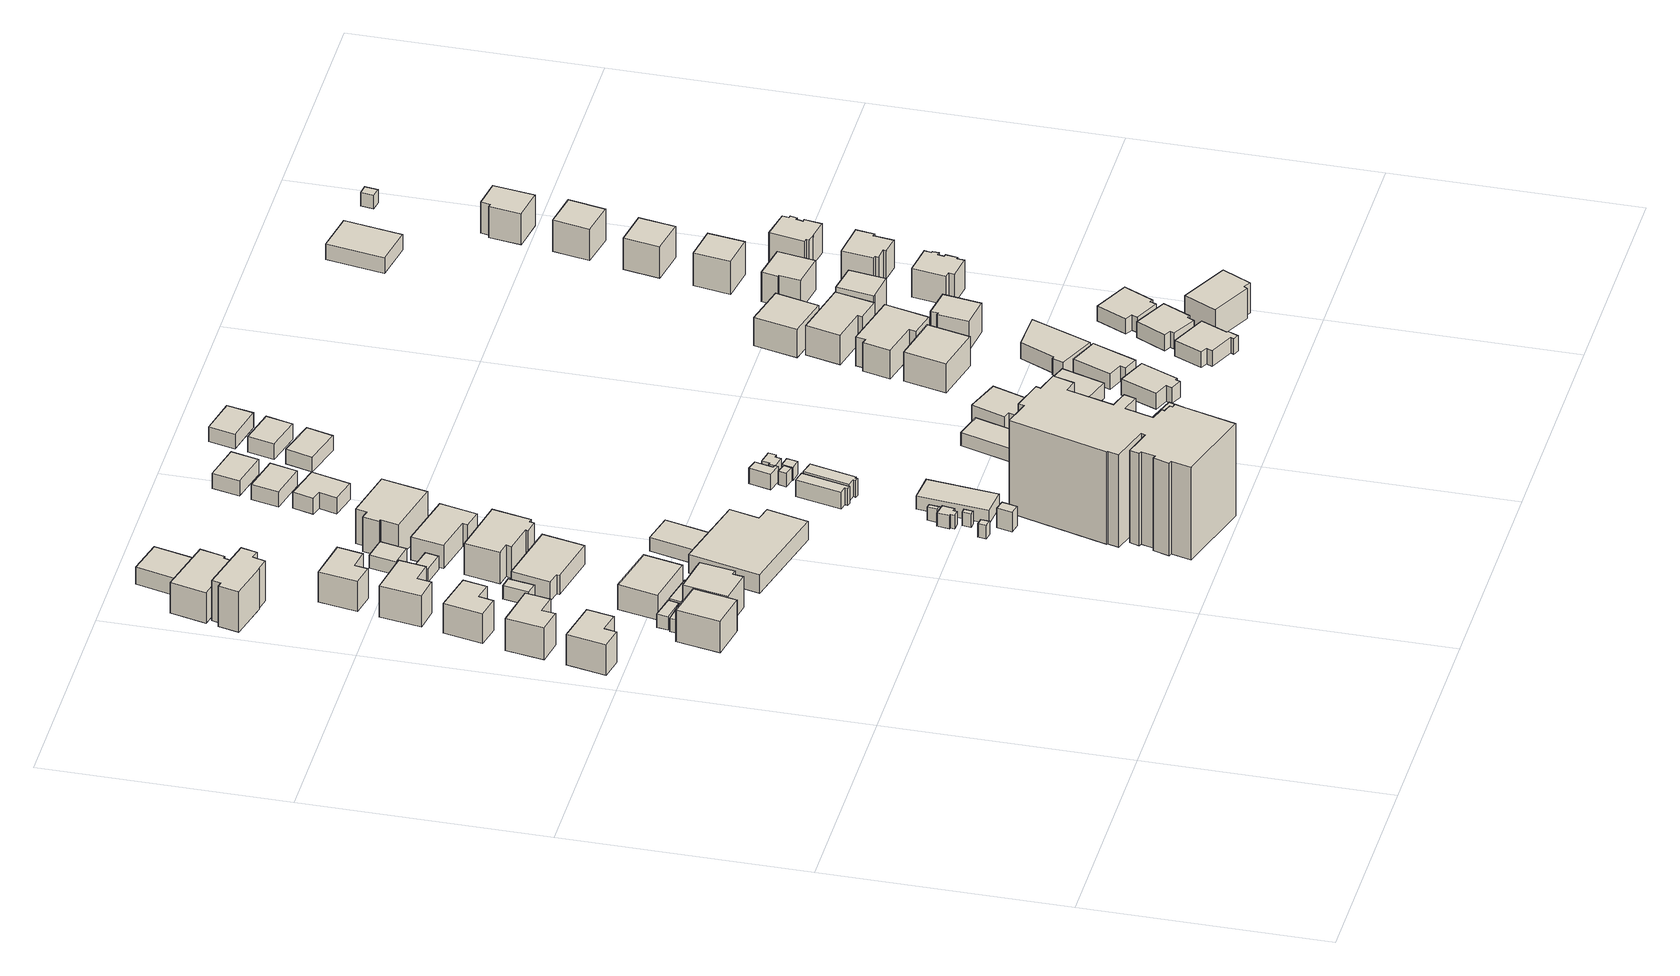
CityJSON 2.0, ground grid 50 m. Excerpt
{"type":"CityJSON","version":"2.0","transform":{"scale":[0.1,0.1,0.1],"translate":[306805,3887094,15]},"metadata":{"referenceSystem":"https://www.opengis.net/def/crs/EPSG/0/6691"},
"CityObjects":{
"building1":{"type":"Building","attributes":{"class":"3001","measuredHeight":2,"BuildingIDAttribute.prefecture":"22","BuildingIDAttribute.city":"22203","BuildingDetailAttribute.surveyYear":2015},"geometry":[{"type":"Solid","lod":"1","boundaries":[[[[0,1,2,3,4,5]],[[4,6,7,5]],[[3,8,6,4]],[[2,9,8,3]],[[1,10,9,2]],[[0,11,10,1]],[[5,7,11,0]],[[6,8,9,10,11,7]]]]}]},
"building2":{"type":"Building","attributes":{"class":"3001","measuredHeight":2,"BuildingIDAttribute.prefecture":"22","BuildingIDAttribute.city":"22203","BuildingDetailAttribute.surveyYear":2015},"geometry":[{"type":"Solid","lod":"1","boundaries":[[[[12,13,14,15,16,17]],[[16,18,19,17]],[[15,20,18,16]],[[14,21,20,15]],[[13,22,21,14]],[[12,23,22,13]],[[17,19,23,12]],[[18,20,21,22,23,19]]]]}]},
"building3":{"type":"Building","attributes":{"class":"3001","measuredHeight":2,"BuildingIDAttribute.prefecture":"22","BuildingIDAttribute.city":"22203","BuildingDetailAttribute.surveyYear":2015},"geometry":[{"type":"Solid","lod":"1","boundaries":[[[[24,25,26,27]],[[26,28,29,27]],[[25,30,28,26]],[[24,31,30,25]],[[27,29,31,24]],[[28,30,31,29]]]]}]},
"building4":{"type":"Building","attributes":{"class":"3003","measuredHeight":2,"BuildingIDAttribute.prefecture":"22","BuildingIDAttribute.city":"22203","BuildingDetailAttribute.surveyYear":2015},"geometry":[{"type":"Solid","lod":"1","boundaries":[[[[32,33,34,35]],[[34,36,37,35]],[[33,38,36,34]],[[32,39,38,33]],[[35,37,39,32]],[[36,38,39,37]]]]}]},
"building5":{"type":"Building","attributes":{"class":"3003","measuredHeight":2,"BuildingIDAttribute.prefecture":"22","BuildingIDAttribute.city":"22203","BuildingDetailAttribute.surveyYear":2015},"geometry":[{"type":"Solid","lod":"1","boundaries":[[[[40,41,42,43]],[[42,44,45,43]],[[41,46,44,42]],[[40,47,46,41]],[[43,45,47,40]],[[44,46,47,45]]]]}]},
"building6":{"type":"Building","attributes":{"class":"3001","measuredHeight":2,"BuildingIDAttribute.prefecture":"22","BuildingIDAttribute.city":"22203","BuildingDetailAttribute.surveyYear":2015},"geometry":[{"type":"Solid","lod":"1","boundaries":[[[[48,49,50,51,52,53]],[[52,54,55,53]],[[51,56,54,52]],[[50,57,56,51]],[[49,58,57,50]],[[48,59,58,49]],[[53,55,59,48]],[[54,56,57,58,59,55]]]]}]},
"building7":{"type":"Building","attributes":{"class":"3001","measuredHeight":2,"BuildingIDAttribute.prefecture":"22","BuildingIDAttribute.city":"22203","BuildingDetailAttribute.surveyYear":2015},"geometry":[{"type":"Solid","lod":"1","boundaries":[[[[60,61,62,63,64,65,66]],[[65,67,68,66]],[[64,69,67,65]],[[63,70,69,64]],[[62,71,70,63]],[[61,72,71,62]],[[60,73,72,61]],[[66,68,73,60]],[[67,69,70,71,72,73,68]]]]}]},
"building8":{"type":"Building","attributes":{"class":"3003","measuredHeight":2,"BuildingIDAttribute.prefecture":"22","BuildingIDAttribute.city":"22203","BuildingDetailAttribute.surveyYear":2015},"geometry":[{"type":"Solid","lod":"1","boundaries":[[[[74,75,76,77]],[[76,78,79,77]],[[75,80,78,76]],[[74,81,80,75]],[[77,79,81,74]],[[78,80,81,79]]]]}]},
"building9":{"type":"Building","attributes":{"class":"3001","measuredHeight":2,"BuildingIDAttribute.prefecture":"22","BuildingIDAttribute.city":"22203","BuildingDetailAttribute.surveyYear":2015},"geometry":[{"type":"Solid","lod":"1","boundaries":[[[[82,83,84,85,86,87]],[[86,88,89,87]],[[85,90,88,86]],[[84,91,90,85]],[[83,92,91,84]],[[82,93,92,83]],[[87,89,93,82]],[[88,90,91,92,93,89]]]]}]},
"building10":{"type":"Building","attributes":{"class":"3001","measuredHeight":2,"BuildingIDAttribute.prefecture":"22","BuildingIDAttribute.city":"22203","BuildingDetailAttribute.surveyYear":2015},"geometry":[{"type":"Solid","lod":"1","boundaries":[[[[94,95,96,97]],[[96,98,99,97]],[[95,100,98,96]],[[94,101,100,95]],[[97,99,101,94]],[[98,100,101,99]]]]}]},
"building11":{"type":"Building","attributes":{"class":"3001","measuredHeight":2,"BuildingIDAttribute.prefecture":"22","BuildingIDAttribute.city":"22203","BuildingDetailAttribute.surveyYear":2015},"geometry":[{"type":"Solid","lod":"1","boundaries":[[[[102,103,104,105,106,107,108,109,110,111]],[[110,112,113,111]],[[109,114,112,110]],[[108,115,114,109]],[[107,116,115,108]],[[106,117,116,107]],[[105,118,117,106]],[[104,119,118,105]],[[103,120,119,104]],[[102,121,120,103]],[[111,113,121,102]],[[112,114,115,116,117,118,119,120,121,113]]]]}]},
"building12":{"type":"Building","attributes":{"class":"3003","measuredHeight":2,"BuildingIDAttribute.prefecture":"22","BuildingIDAttribute.city":"22203","BuildingDetailAttribute.surveyYear":2015},"geometry":[{"type":"Solid","lod":"1","boundaries":[[[[122,123,124,125]],[[124,126,127,125]],[[123,128,126,124]],[[122,129,128,123]],[[125,127,129,122]],[[126,128,129,127]]]]}]},
"building13":{"type":"Building","attributes":{"class":"3001","measuredHeight":2,"BuildingIDAttribute.prefecture":"22","BuildingIDAttribute.city":"22203","BuildingDetailAttribute.surveyYear":2015},"geometry":[{"type":"Solid","lod":"1","boundaries":[[[[130,131,132,133,134,135,136,137]],[[136,138,139,137]],[[135,140,138,136]],[[134,141,140,135]],[[133,142,141,134]],[[132,143,142,133]],[[131,144,143,132]],[[130,145,144,131]],[[137,139,145,130]],[[138,140,141,142,143,144,145,139]]]]}]},
"building14":{"type":"Building","attributes":{"class":"3001","measuredHeight":2,"BuildingIDAttribute.prefecture":"22","BuildingIDAttribute.city":"22203","BuildingDetailAttribute.surveyYear":2015},"geometry":[{"type":"Solid","lod":"1","boundaries":[[[[146,147,148,149,150,151]],[[150,152,153,151]],[[149,154,152,150]],[[148,155,154,149]],[[147,156,155,148]],[[146,157,156,147]],[[151,153,157,146]],[[152,154,155,156,157,153]]]]}]},
"building15":{"type":"Building","attributes":{"class":"3001","measuredHeight":2,"BuildingIDAttribute.prefecture":"22","BuildingIDAttribute.city":"22203","BuildingDetailAttribute.surveyYear":2015},"geometry":[{"type":"Solid","lod":"1","boundaries":[[[[158,159,160,161,162,163]],[[162,164,165,163]],[[161,166,164,162]],[[160,167,166,161]],[[159,168,167,160]],[[158,169,168,159]],[[163,165,169,158]],[[164,166,167,168,169,165]]]]}]},
"building16":{"type":"Building","attributes":{"class":"3003","measuredHeight":2,"BuildingIDAttribute.prefecture":"22","BuildingIDAttribute.city":"22203","BuildingDetailAttribute.surveyYear":2015},"geometry":[{"type":"Solid","lod":"1","boundaries":[[[[170,171,172,173]],[[172,174,175,173]],[[171,176,174,172]],[[170,177,176,171]],[[173,175,177,170]],[[174,176,177,175]]]]}]},
"building17":{"type":"Building","attributes":{"class":"3001","measuredHeight":2,"BuildingIDAttribute.prefecture":"22","BuildingIDAttribute.city":"22203","BuildingDetailAttribute.surveyYear":2015},"geometry":[{"type":"Solid","lod":"1","boundaries":[[[[178,179,180,181]],[[180,182,183,181]],[[179,184,182,180]],[[178,185,184,179]],[[181,183,185,178]],[[182,184,185,183]]]]}]},
"building18":{"type":"Building","attributes":{"class":"3001","measuredHeight":2,"BuildingIDAttribute.prefecture":"22","BuildingIDAttribute.city":"22203","BuildingDetailAttribute.surveyYear":2015},"geometry":[{"type":"Solid","lod":"1","boundaries":[[[[186,187,188,189,190,191,192]],[[191,193,194,192]],[[190,195,193,191]],[[189,196,195,190]],[[188,197,196,189]],[[187,198,197,188]],[[186,199,198,187]],[[192,194,199,186]],[[193,195,196,197,198,199,194]]]]}]},
"building19":{"type":"Building","attributes":{"class":"3001","measuredHeight":2,"BuildingIDAttribute.prefecture":"22","BuildingIDAttribute.city":"22203","BuildingDetailAttribute.surveyYear":2015},"geometry":[{"type":"Solid","lod":"1","boundaries":[[[[200,201,202,203,204,205,206,207,208,209]],[[208,210,211,209]],[[207,212,210,208]],[[206,213,212,207]],[[205,214,213,206]],[[204,215,214,205]],[[203,216,215,204]],[[202,217,216,203]],[[201,218,217,202]],[[200,219,218,201]],[[209,211,219,200]],[[210,212,213,214,215,216,217,218,219,211]]]]}]},
"building20":{"type":"Building","attributes":{"class":"3003","measuredHeight":2,"BuildingIDAttribute.prefecture":"22","BuildingIDAttribute.city":"22203","BuildingDetailAttribute.surveyYear":2015},"geometry":[{"type":"Solid","lod":"1","boundaries":[[[[220,221,222,223,224]],[[223,225,226,224]],[[222,227,225,223]],[[221,228,227,222]],[[220,229,228,221]],[[224,226,229,220]],[[225,227,228,229,226]]]]}]},
"building21":{"type":"Building","attributes":{"class":"3003","measuredHeight":2,"BuildingIDAttribute.prefecture":"22","BuildingIDAttribute.city":"22203","BuildingDetailAttribute.surveyYear":2015},"geometry":[{"type":"Solid","lod":"1","boundaries":[[[[230,231,232,233]],[[232,234,235,233]],[[231,236,234,232]],[[230,237,236,231]],[[233,235,237,230]],[[234,236,237,235]]]]}]},
"building22":{"type":"Building","attributes":{"class":"3001","measuredHeight":2,"BuildingIDAttribute.prefecture":"22","BuildingIDAttribute.city":"22203","BuildingDetailAttribute.surveyYear":2015},"geometry":[{"type":"Solid","lod":"1","boundaries":[[[[238,239,240,241,242,243]],[[242,244,245,243]],[[241,246,244,242]],[[240,247,246,241]],[[239,248,247,240]],[[238,249,248,239]],[[243,245,249,238]],[[244,246,247,248,249,245]]]]}]},
"building23":{"type":"Building","attributes":{"class":"3001","measuredHeight":2,"BuildingIDAttribute.prefecture":"22","BuildingIDAttribute.city":"22203","BuildingDetailAttribute.surveyYear":2015},"geometry":[{"type":"Solid","lod":"1","boundaries":[[[[250,251,252,253]],[[252,254,255,253]],[[251,256,254,252]],[[250,257,256,251]],[[253,255,257,250]],[[254,256,257,255]]]]}]},
"building24":{"type":"Building","attributes":{"class":"3001","measuredHeight":2,"BuildingIDAttribute.prefecture":"22","BuildingIDAttribute.city":"22203","BuildingDetailAttribute.surveyYear":2015},"geometry":[{"type":"Solid","lod":"1","boundaries":[[[[258,259,260,261]],[[260,262,263,261]],[[259,264,262,260]],[[258,265,264,259]],[[261,263,265,258]],[[262,264,265,263]]]]}]},
"building25":{"type":"Building","attributes":{"class":"3001","measuredHeight":2,"BuildingIDAttribute.prefecture":"22","BuildingIDAttribute.city":"22203","BuildingDetailAttribute.surveyYear":2015},"geometry":[{"type":"Solid","lod":"1","boundaries":[[[[266,267,268,269]],[[268,270,271,269]],[[267,272,270,268]],[[266,273,272,267]],[[269,271,273,266]],[[270,272,273,271]]]]}]},
"building26":{"type":"Building","attributes":{"class":"3001","measuredHeight":2,"BuildingIDAttribute.prefecture":"22","BuildingIDAttribute.city":"22203","BuildingDetailAttribute.surveyYear":2015},"geometry":[{"type":"Solid","lod":"1","boundaries":[[[[274,275,276,277,278,279,280,281]],[[280,282,283,281]],[[279,284,282,280]],[[278,285,284,279]],[[277,286,285,278]],[[276,287,286,277]],[[275,288,287,276]],[[274,289,288,275]],[[281,283,289,274]],[[282,284,285,286,287,288,289,283]]]]}]},
"building27":{"type":"Building","attributes":{"class":"3001","measuredHeight":2,"BuildingIDAttribute.prefecture":"22","BuildingIDAttribute.city":"22203","BuildingDetailAttribute.surveyYear":2015},"geometry":[{"type":"Solid","lod":"1","boundaries":[[[[290,224,291,292,293,294,295,296,220]],[[296,297,298,220]],[[295,299,297,296]],[[294,300,299,295]],[[293,301,300,294]],[[292,302,301,293]],[[291,303,302,292]],[[224,304,303,291]],[[290,305,304,224]],[[220,298,305,290]],[[297,299,300,301,302,303,304,305,298]]]]}]},
"building28":{"type":"Building","attributes":{"class":"3001","measuredHeight":2,"BuildingIDAttribute.prefecture":"22","BuildingIDAttribute.city":"22203","BuildingDetailAttribute.surveyYear":2015},"geometry":[{"type":"Solid","lod":"1","boundaries":[[[[306,307,308,309]],[[308,310,311,309]],[[307,312,310,308]],[[306,313,312,307]],[[309,311,313,306]],[[310,312,313,311]]]]}]},
"building29":{"type":"Building","attributes":{"class":"3002","measuredHeight":2,"BuildingIDAttribute.prefecture":"22","BuildingIDAttribute.city":"22203","BuildingDetailAttribute.surveyYear":2015},"geometry":[{"type":"Solid","lod":"1","boundaries":[[[[314,315,316,317,318,319,320,321,322,323,324,325,326,327,328,329,330,331,332,333,334,335,336,337,338,339,340,341,342,343,344,345]],[[344,346,347,345]],[[343,348,346,344]],[[342,349,348,343]],[[341,350,349,342]],[[340,351,350,341]],[[339,352,351,340]],[[338,353,352,339]],[[337,354,353,338]],[[336,355,354,337]],[[335,356,355,336]],[[334,357,356,335]],[[333,358,357,334]],[[332,359,358,333]],[[331,360,359,332]],[[330,361,360,331]],[[329,362,361,330]],[[328,363,362,329]],[[327,364,363,328]],[[326,365,364,327]],[[325,366,365,326]],[[324,367,366,325]],[[323,368,367,324]],[[322,369,368,323]],[[321,370,369,322]],[[320,371,370,321]],[[319,372,371,320]],[[318,373,372,319]],[[317,374,373,318]],[[316,375,374,317]],[[315,376,375,316]],[[314,377,376,315]],[[345,347,377,314]],[[346,348,349,350,351,352,353,354,355,356,357,358,359,360,361,362,363,364,365,366,367,368,369,370,371,372,373,374,375,376,377,347]]]]}]},
"building30":{"type":"Building","attributes":{"class":"3003","measuredHeight":2,"BuildingIDAttribute.prefecture":"22","BuildingIDAttribute.city":"22203","BuildingDetailAttribute.surveyYear":2015},"geometry":[{"type":"Solid","lod":"1","boundaries":[[[[378,379,380,381]],[[380,382,383,381]],[[379,384,382,380]],[[378,385,384,379]],[[381,383,385,378]],[[382,384,385,383]]]]}]},
"building31":{"type":"Building","attributes":{"class":"3001","measuredHeight":2,"BuildingIDAttribute.prefecture":"22","BuildingIDAttribute.city":"22203","BuildingDetailAttribute.surveyYear":2015},"geometry":[{"type":"Solid","lod":"1","boundaries":[[[[386,387,388,389,390,391]],[[390,392,393,391]],[[389,394,392,390]],[[388,395,394,389]],[[387,396,395,388]],[[386,397,396,387]],[[391,393,397,386]],[[392,394,395,396,397,393]]]]}]},
"building32":{"type":"Building","attributes":{"class":"3001","measuredHeight":2,"BuildingIDAttribute.prefecture":"22","BuildingIDAttribute.city":"22203","BuildingDetailAttribute.surveyYear":2015},"geometry":[{"type":"Solid","lod":"1","boundaries":[[[[398,399,400,401]],[[400,402,403,401]],[[399,404,402,400]],[[398,405,404,399]],[[401,403,405,398]],[[402,404,405,403]]]]}]},
"building33":{"type":"Building","attributes":{"class":"3001","measuredHeight":2,"BuildingIDAttribute.prefecture":"22","BuildingIDAttribute.city":"22203","BuildingDetailAttribute.surveyYear":2015},"geometry":[{"type":"Solid","lod":"1","boundaries":[[[[406,407,408,409]],[[408,410,411,409]],[[407,412,410,408]],[[406,413,412,407]],[[409,411,413,406]],[[410,412,413,411]]]]}]},
"building34":{"type":"Building","attributes":{"class":"3001","measuredHeight":2,"BuildingIDAttribute.prefecture":"22","BuildingIDAttribute.city":"22203","BuildingDetailAttribute.surveyYear":2015},"geometry":[{"type":"Solid","lod":"1","boundaries":[[[[414,415,416,417,418,419,420,421]],[[420,422,423,421]],[[419,424,422,420]],[[418,425,424,419]],[[417,426,425,418]],[[416,427,426,417]],[[415,428,427,416]],[[414,429,428,415]],[[421,423,429,414]],[[422,424,425,426,427,428,429,423]]]]}]},
"building35":{"type":"Building","attributes":{"class":"3001","measuredHeight":2,"BuildingIDAttribute.prefecture":"22","BuildingIDAttribute.city":"22203","BuildingDetailAttribute.surveyYear":2015},"geometry":[{"type":"Solid","lod":"1","boundaries":[[[[430,431,432,433,434,435]],[[434,436,437,435]],[[433,438,436,434]],[[432,439,438,433]],[[431,440,439,432]],[[430,441,440,431]],[[435,437,441,430]],[[436,438,439,440,441,437]]]]}]},
"building36":{"type":"Building","attributes":{"class":"3001","measuredHeight":2,"BuildingIDAttribute.prefecture":"22","BuildingIDAttribute.city":"22203","BuildingDetailAttribute.surveyYear":2015},"geometry":[{"type":"Solid","lod":"1","boundaries":[[[[442,443,444,445]],[[444,446,447,445]],[[443,448,446,444]],[[442,449,448,443]],[[445,447,449,442]],[[446,448,449,447]]]]}]},
"building37":{"type":"Building","attributes":{"class":"3001","measuredHeight":2,"BuildingIDAttribute.prefecture":"22","BuildingIDAttribute.city":"22203","BuildingDetailAttribute.surveyYear":2015},"geometry":[{"type":"Solid","lod":"1","boundaries":[[[[450,451,452,453,454,455]],[[454,456,457,455]],[[453,458,456,454]],[[452,459,458,453]],[[451,460,459,452]],[[450,461,460,451]],[[455,457,461,450]],[[456,458,459,460,461,457]]]]}]},
"building38":{"type":"Building","attributes":{"class":"3001","measuredHeight":2,"BuildingIDAttribute.prefecture":"22","BuildingIDAttribute.city":"22203","BuildingDetailAttribute.surveyYear":2015},"geometry":[{"type":"Solid","lod":"1","boundaries":[[[[462,463,464,465,466,467,468,469,470]],[[469,471,472,470]],[[468,473,471,469]],[[467,474,473,468]],[[466,475,474,467]],[[465,476,475,466]],[[464,477,476,465]],[[463,478,477,464]],[[462,479,478,463]],[[470,472,479,462]],[[471,473,474,475,476,477,478,479,472]]]]}]},
"building39":{"type":"Building","attributes":{"class":"3001","measuredHeight":2,"BuildingIDAttribute.prefecture":"22","BuildingIDAttribute.city":"22203","BuildingDetailAttribute.surveyYear":2015},"geometry":[{"type":"Solid","lod":"1","boundaries":[[[[480,481,482,483]],[[482,484,485,483]],[[481,486,484,482]],[[480,487,486,481]],[[483,485,487,480]],[[484,486,487,485]]]]}]},
"building40":{"type":"Building","attributes":{"class":"3001","measuredHeight":2,"BuildingIDAttribute.prefecture":"22","BuildingIDAttribute.city":"22203","BuildingDetailAttribute.surveyYear":2015},"geometry":[{"type":"Solid","lod":"1","boundaries":[[[[488,489,490,491]],[[490,492,493,491]],[[489,494,492,490]],[[488,495,494,489]],[[491,493,495,488]],[[492,494,495,493]]]]}]},
"building41":{"type":"Building","attributes":{"class":"3001","measuredHeight":2,"BuildingIDAttribute.prefecture":"22","BuildingIDAttribute.city":"22203","BuildingDetailAttribute.surveyYear":2015},"geometry":[{"type":"Solid","lod":"1","boundaries":[[[[496,497,498,499,500,501,502,503]],[[502,504,505,503]],[[501,506,504,502]],[[500,507,506,501]],[[499,508,507,500]],[[498,509,508,499]],[[497,510,509,498]],[[496,511,510,497]],[[503,505,511,496]],[[504,506,507,508,509,510,511,505]]]]}]},
"building42":{"type":"Building","attributes":{"class":"3001","measuredHeight":2,"BuildingIDAttribute.prefecture":"22","BuildingIDAttribute.city":"22203","BuildingDetailAttribute.surveyYear":2015},"geometry":[{"type":"Solid","lod":"1","boundaries":[[[[512,513,514,515]],[[514,516,517,515]],[[513,518,516,514]],[[512,519,518,513]],[[515,517,519,512]],[[516,518,519,517]]]]}]},
"building43":{"type":"Building","attributes":{"class":"3001","measuredHeight":2,"BuildingIDAttribute.prefecture":"22","BuildingIDAttribute.city":"22203","BuildingDetailAttribute.surveyYear":2015},"geometry":[{"type":"Solid","lod":"1","boundaries":[[[[520,521,522,523,524,525,526,527]],[[526,528,529,527]],[[525,530,528,526]],[[524,531,530,525]],[[523,532,531,524]],[[522,533,532,523]],[[521,534,533,522]],[[520,535,534,521]],[[527,529,535,520]],[[528,530,531,532,533,534,535,529]]]]}]},
"building44":{"type":"Building","attributes":{"class":"3003","measuredHeight":2,"BuildingIDAttribute.prefecture":"22","BuildingIDAttribute.city":"22203","BuildingDetailAttribute.surveyYear":2015},"geometry":[{"type":"Solid","lod":"1","boundaries":[[[[536,537,538,539]],[[538,540,541,539]],[[537,542,540,538]],[[536,543,542,537]],[[539,541,543,536]],[[540,542,543,541]]]]}]},
"building45":{"type":"Building","attributes":{"class":"3001","measuredHeight":2,"BuildingIDAttribute.prefecture":"22","BuildingIDAttribute.city":"22203","BuildingDetailAttribute.surveyYear":2015},"geometry":[{"type":"Solid","lod":"1","boundaries":[[[[544,545,546,547]],[[546,548,549,547]],[[545,550,548,546]],[[544,551,550,545]],[[547,549,551,544]],[[548,550,551,549]]]]}]},
"building46":{"type":"Building","attributes":{"class":"3001","measuredHeight":2,"BuildingIDAttribute.prefecture":"22","BuildingIDAttribute.city":"22203","BuildingDetailAttribute.surveyYear":2015},"geometry":[{"type":"Solid","lod":"1","boundaries":[[[[552,553,554,555]],[[554,556,557,555]],[[553,558,556,554]],[[552,559,558,553]],[[555,557,559,552]],[[556,558,559,557]]]]}]},
"building47":{"type":"Building","attributes":{"class":"3001","measuredHeight":2,"BuildingIDAttribute.prefecture":"22","BuildingIDAttribute.city":"22203","BuildingDetailAttribute.surveyYear":2015},"geometry":[{"type":"Solid","lod":"1","boundaries":[[[[560,561,562,563,564,565,566,567]],[[566,568,569,567]],[[565,570,568,566]],[[564,571,570,565]],[[563,572,571,564]],[[562,573,572,563]],[[561,574,573,562]],[[560,575,574,561]],[[567,569,575,560]],[[568,570,571,572,573,574,575,569]]]]}]},
"building48":{"type":"Building","attributes":{"class":"3001","measuredHeight":2,"BuildingIDAttribute.prefecture":"22","BuildingIDAttribute.city":"22203","BuildingDetailAttribute.surveyYear":2015},"geometry":[{"type":"Solid","lod":"1","boundaries":[[[[576,577,578,579]],[[578,580,581,579]],[[577,582,580,578]],[[576,583,582,577]],[[579,581,583,576]],[[580,582,583,581]]]]}]},
"building49":{"type":"Building","attributes":{"class":"3001","measuredHeight":2,"BuildingIDAttribute.prefecture":"22","BuildingIDAttribute.city":"22203","BuildingDetailAttribute.surveyYear":2015},"geometry":[{"type":"Solid","lod":"1","boundaries":[[[[584,585,586,587,588,589,590,591]],[[590,592,593,591]],[[589,594,592,590]],[[588,595,594,589]],[[587,596,595,588]],[[586,597,596,587]],[[585,598,597,586]],[[584,599,598,585]],[[591,593,599,584]],[[592,594,595,596,597,598,599,593]]]]}]},
"building50":{"type":"Building","attributes":{"class":"3001","measuredHeight":2,"BuildingIDAttribute.prefecture":"22","BuildingIDAttribute.city":"22203","BuildingDetailAttribute.surveyYear":2015},"geometry":[{"type":"Solid","lod":"1","boundaries":[[[[600,601,602,603]],[[602,604,605,603]],[[601,606,604,602]],[[600,607,606,601]],[[603,605,607,600]],[[604,606,607,605]]]]}]},
"building51":{"type":"Building","attributes":{"class":"3001","measuredHeight":2,"BuildingIDAttribute.prefecture":"22","BuildingIDAttribute.city":"22203","BuildingDetailAttribute.surveyYear":2015},"geometry":[{"type":"Solid","lod":"1","boundaries":[[[[608,609,610,611,612,613]],[[612,614,615,613]],[[611,616,614,612]],[[610,617,616,611]],[[609,618,617,610]],[[608,619,618,609]],[[613,615,619,608]],[[614,616,617,618,619,615]]]]}]},
"building52":{"type":"Building","attributes":{"class":"3001","measuredHeight":2,"BuildingIDAttribute.prefecture":"22","BuildingIDAttribute.city":"22203","BuildingDetailAttribute.surveyYear":2015},"geometry":[{"type":"Solid","lod":"1","boundaries":[[[[620,621,622,623,624,625,626,627]],[[626,628,629,627]],[[625,630,628,626]],[[624,631,630,625]],[[623,632,631,624]],[[622,633,632,623]],[[621,634,633,622]],[[620,635,634,621]],[[627,629,635,620]],[[628,630,631,632,633,634,635,629]]]]}]},
"building53":{"type":"Building","attributes":{"class":"3001","measuredHeight":2,"BuildingIDAttribute.prefecture":"22","BuildingIDAttribute.city":"22203","BuildingDetailAttribute.surveyYear":2015},"geometry":[{"type":"Solid","lod":"1","boundaries":[[[[636,637,638,639,640,641]],[[640,642,643,641]],[[639,644,642,640]],[[638,645,644,639]],[[637,646,645,638]],[[636,647,646,637]],[[641,643,647,636]],[[642,644,645,646,647,643]]]]}]},
"building54":{"type":"Building","attributes":{"class":"3001","measuredHeight":2,"BuildingIDAttribute.prefecture":"22","BuildingIDAttribute.city":"22203","BuildingDetailAttribute.surveyYear":2015},"geometry":[{"type":"Solid","lod":"1","boundaries":[[[[648,649,650,651]],[[650,652,653,651]],[[649,654,652,650]],[[648,655,654,649]],[[651,653,655,648]],[[652,654,655,653]]]]}]},
"building55":{"type":"Building","attributes":{"class":"3001","measuredHeight":2,"BuildingIDAttribute.prefecture":"22","BuildingIDAttribute.city":"22203","BuildingDetailAttribute.surveyYear":2015},"geometry":[{"type":"Solid","lod":"1","boundaries":[[[[656,657,658,659,660,661]],[[660,662,663,661]],[[659,664,662,660]],[[658,665,664,659]],[[657,666,665,658]],[[656,667,666,657]],[[661,663,667,656]],[[662,664,665,666,667,663]]]]}]},
"building56":{"type":"Building","attributes":{"class":"3001","measuredHeight":2,"BuildingIDAttribute.prefecture":"22","BuildingIDAttribute.city":"22203","BuildingDetailAttribute.surveyYear":2015},"geometry":[{"type":"Solid","lod":"1","boundaries":[[[[668,669,670,671,672,673,674,675,676,677]],[[676,678,679,677]],[[675,680,678,676]],[[674,681,680,675]],[[673,682,681,674]],[[672,683,682,673]],[[671,684,683,672]],[[670,685,684,671]],[[669,686,685,670]],[[668,687,686,669]],[[677,679,687,668]],[[678,680,681,682,683,684,685,686,687,679]]]]}]},
"building57":{"type":"Building","attributes":{"class":"3001","measuredHeight":2,"BuildingIDAttribute.prefecture":"22","BuildingIDAttribute.city":"22203","BuildingDetailAttribute.surveyYear":2015},"geometry":[{"type":"Solid","lod":"1","boundaries":[[[[688,689,690,691,692,693,694,695]],[[694,696,697,695]],[[693,698,696,694]],[[692,699,698,693]],[[691,700,699,692]],[[690,701,700,691]],[[689,702,701,690]],[[688,703,702,689]],[[695,697,703,688]],[[696,698,699,700,701,702,703,697]]]]}]},
"building58":{"type":"Building","attributes":{"class":"3001","measuredHeight":2,"BuildingIDAttribute.prefecture":"22","BuildingIDAttribute.city":"22203","BuildingDetailAttribute.surveyYear":2015},"geometry":[{"type":"Solid","lod":"1","boundaries":[[[[704,705,706,707,708,709,710,711]],[[710,712,713,711]],[[709,714,712,710]],[[708,715,714,709]],[[707,716,715,708]],[[706,717,716,707]],[[705,718,717,706]],[[704,719,718,705]],[[711,713,719,704]],[[712,714,715,716,717,718,719,713]]]]}]},
"building59":{"type":"Building","attributes":{"class":"3001","measuredHeight":2,"BuildingIDAttribute.prefecture":"22","BuildingIDAttribute.city":"22203","BuildingDetailAttribute.surveyYear":2015},"geometry":[{"type":"Solid","lod":"1","boundaries":[[[[720,721,722,723,724,725]],[[724,726,727,725]],[[723,728,726,724]],[[722,729,728,723]],[[721,730,729,722]],[[720,731,730,721]],[[725,727,731,720]],[[726,728,729,730,731,727]]]]}]},
"building60":{"type":"Building","attributes":{"class":"3001","measuredHeight":2,"BuildingIDAttribute.prefecture":"22","BuildingIDAttribute.city":"22203","BuildingDetailAttribute.surveyYear":2015},"geometry":[{"type":"Solid","lod":"1","boundaries":[[[[732,733,734,735,736,737]],[[736,738,739,737]],[[735,740,738,736]],[[734,741,740,735]],[[733,742,741,734]],[[732,743,742,733]],[[737,739,743,732]],[[738,740,741,742,743,739]]]]}]},
"building61":{"type":"Building","attributes":{"class":"3001","measuredHeight":2,"BuildingIDAttribute.prefecture":"22","BuildingIDAttribute.city":"22203","BuildingDetailAttribute.surveyYear":2015},"geometry":[{"type":"Solid","lod":"1","boundaries":[[[[744,745,746,747]],[[746,748,749,747]],[[745,750,748,746]],[[744,751,750,745]],[[747,749,751,744]],[[748,750,751,749]]]]}]},
"building62":{"type":"Building","attributes":{"class":"3001","measuredHeight":2,"BuildingIDAttribute.prefecture":"22","BuildingIDAttribute.city":"22203","BuildingDetailAttribute.surveyYear":2015},"geometry":[{"type":"Solid","lod":"1","boundaries":[[[[752,753,754,755,756,757]],[[756,758,759,757]],[[755,760,758,756]],[[754,761,760,755]],[[753,762,761,754]],[[752,763,762,753]],[[757,759,763,752]],[[758,760,761,762,763,759]]]]}]},
"building63":{"type":"Building","attributes":{"class":"3001","measuredHeight":2,"BuildingIDAttribute.prefecture":"22","BuildingIDAttribute.city":"22203","BuildingDetailAttribute.surveyYear":2015},"geometry":[{"type":"Solid","lod":"1","boundaries":[[[[764,765,766,767,768,769,770,771]],[[770,772,773,771]],[[769,774,772,770]],[[768,775,774,769]],[[767,776,775,768]],[[766,777,776,767]],[[765,778,777,766]],[[764,779,778,765]],[[771,773,779,764]],[[772,774,775,776,777,778,779,773]]]]}]},
"building64":{"type":"Building","attributes":{"class":"3001","measuredHeight":2,"BuildingIDAttribute.prefecture":"22","BuildingIDAttribute.city":"22203","BuildingDetailAttribute.surveyYear":2015},"geometry":[{"type":"Solid","lod":"1","boundaries":[[[[780,781,782,783,784]],[[783,785,786,784]],[[782,787,785,783]],[[781,788,787,782]],[[780,789,788,781]],[[784,786,789,780]],[[785,787,788,789,786]]]]}]},
"building65":{"type":"Building","attributes":{"class":"3001","measuredHeight":2,"BuildingIDAttribute.prefecture":"22","BuildingIDAttribute.city":"22203","BuildingDetailAttribute.surveyYear":2015},"geometry":[{"type":"Solid","lod":"1","boundaries":[[[[790,791,792,793,794,795,796,797,798,799,800,801,802,803]],[[802,804,805,803]],[[801,806,804,802]],[[800,807,806,801]],[[799,808,807,800]],[[798,809,808,799]],[[797,810,809,798]],[[796,811,810,797]],[[795,812,811,796]],[[794,813,812,795]],[[793,814,813,794]],[[792,815,814,793]],[[791,816,815,792]],[[790,817,816,791]],[[803,805,817,790]],[[804,806,807,808,809,810,811,812,813,814,815,816,817,805]]]]}]},
"building66":{"type":"Building","attributes":{"class":"3001","measuredHeight":2,"BuildingIDAttribute.prefecture":"22","BuildingIDAttribute.city":"22203","BuildingDetailAttribute.surveyYear":2015},"geometry":[{"type":"Solid","lod":"1","boundaries":[[[[818,819,820,821,822,823]],[[822,824,825,823]],[[821,826,824,822]],[[820,827,826,821]],[[819,828,827,820]],[[818,829,828,819]],[[823,825,829,818]],[[824,826,827,828,829,825]]]]}]},
"building67":{"type":"Building","attributes":{"class":"3001","measuredHeight":2,"BuildingIDAttribute.prefecture":"22","BuildingIDAttribute.city":"22203","BuildingDetailAttribute.surveyYear":2015},"geometry":[{"type":"Solid","lod":"1","boundaries":[[[[830,831,832,833]],[[832,834,835,833]],[[831,836,834,832]],[[830,837,836,831]],[[833,835,837,830]],[[834,836,837,835]]]]}]},
"building68":{"type":"Building","attributes":{"class":"3001","measuredHeight":2,"BuildingIDAttribute.prefecture":"22","BuildingIDAttribute.city":"22203","BuildingDetailAttribute.surveyYear":2015},"geometry":[{"type":"Solid","lod":"1","boundaries":[[[[838,839,840,841,842,843,844,845,846,847]],[[846,848,849,847]],[[845,850,848,846]],[[844,851,850,845]],[[843,852,851,844]],[[842,853,852,843]],[[841,854,853,842]],[[840,855,854,841]],[[839,856,855,840]],[[838,857,856,839]],[[847,849,857,838]],[[848,850,851,852,853,854,855,856,857,849]]]]}]},
"building69":{"type":"Building","attributes":{"class":"3001","measuredHeight":2,"BuildingIDAttribute.prefecture":"22","BuildingIDAttribute.city":"22203","BuildingDetailAttribute.surveyYear":2015},"geometry":[{"type":"Solid","lod":"1","boundaries":[[[[858,859,860,861]],[[860,862,863,861]],[[859,864,862,860]],[[858,865,864,859]],[[861,863,865,858]],[[862,864,865,863]]]]}]},
"building70":{"type":"Building","attributes":{"class":"3001","measuredHeight":2,"BuildingIDAttribute.prefecture":"22","BuildingIDAttribute.city":"22203","BuildingDetailAttribute.surveyYear":2015},"geometry":[{"type":"Solid","lod":"1","boundaries":[[[[866,867,868,869,870,871,872,873,874,875,876,877,878,879,880]],[[879,881,882,880]],[[878,883,881,879]],[[877,884,883,878]],[[876,885,884,877]],[[875,886,885,876]],[[874,887,886,875]],[[873,888,887,874]],[[872,889,888,873]],[[871,890,889,872]],[[870,891,890,871]],[[869,892,891,870]],[[868,893,892,869]],[[867,894,893,868]],[[866,895,894,867]],[[880,882,895,866]],[[881,883,884,885,886,887,888,889,890,891,892,893,894,895,882]]]]}]},
"building71":{"type":"Building","attributes":{"class":"3001","measuredHeight":2,"BuildingIDAttribute.prefecture":"22","BuildingIDAttribute.city":"22203","BuildingDetailAttribute.surveyYear":2015},"geometry":[{"type":"Solid","lod":"1","boundaries":[[[[896,897,898,899]],[[898,900,901,899]],[[897,902,900,898]],[[896,903,902,897]],[[899,901,903,896]],[[900,902,903,901]]]]}]},
"building72":{"type":"Building","attributes":{"class":"3001","measuredHeight":2,"BuildingIDAttribute.prefecture":"22","BuildingIDAttribute.city":"22203","BuildingDetailAttribute.surveyYear":2015},"geometry":[{"type":"Solid","lod":"1","boundaries":[[[[904,905,906,907]],[[906,908,909,907]],[[905,910,908,906]],[[904,911,910,905]],[[907,909,911,904]],[[908,910,911,909]]]]}]},
"building73":{"type":"Building","attributes":{"class":"3001","measuredHeight":2,"BuildingIDAttribute.prefecture":"22","BuildingIDAttribute.city":"22203","BuildingDetailAttribute.surveyYear":2015},"geometry":[{"type":"Solid","lod":"1","boundaries":[[[[912,913,914,915,916,917]],[[916,918,919,917]],[[915,920,918,916]],[[914,921,920,915]],[[913,922,921,914]],[[912,923,922,913]],[[917,919,923,912]],[[918,920,921,922,923,919]]]]}]},
"building74":{"type":"Building","attributes":{"class":"3001","measuredHeight":2,"BuildingIDAttribute.prefecture":"22","BuildingIDAttribute.city":"22203","BuildingDetailAttribute.surveyYear":2015},"geometry":[{"type":"Solid","lod":"1","boundaries":[[[[924,925,926,927]],[[926,928,929,927]],[[925,930,928,926]],[[924,931,930,925]],[[927,929,931,924]],[[928,930,931,929]]]]}]}
},
"vertices":[
[44,1107,20],[133,1089,20],[122,1034,20],[79,1043,20],[74,1017,20],[27,1026,20],[74,1017,89],[27,1026,89],[79,1043,89],[122,1034,89],[133,1089,89],[44,1107,89],
[65,1229,19],[157,1213,19],[148,1162,19],[108,1169,19],[104,1142,19],[52,1151,19],[104,1142,91],[52,1151,91],[108,1169,91],[148,1162,91],[157,1213,91],[65,1229,91],
[155,838,16],[172,927,16],[249,912,16],[232,824,16],[249,912,87],[232,824,87],[172,927,87],[155,838,87],
[193,923,20],[196,945,20],[246,938,20],[243,916,20],[246,938,50],[243,916,50],[196,945,50],[193,923,50],
[200,949,20],[204,972,20],[254,961,20],[249,939,20],[254,961,50],[249,939,50],[204,972,50],[200,949,50],
[93,1355,20],[177,1337,20],[167,1288,20],[131,1296,20],[124,1265,20],[76,1275,20],[124,1265,87],[76,1275,87],[131,1296,87],[167,1288,87],[177,1337,87],[93,1355,87],
[335,920,18],[323,849,18],[312,851,18],[308,829,18],[238,842,18],[255,934,18],[320,923,18],[255,934,88],[320,923,88],[238,842,88],[308,829,88],[312,851,88],[323,849,88],[335,920,88],
[254,936,20],[260,961,20],[326,947,20],[320,923,20],[326,947,50],[320,923,50],[260,961,50],[254,936,50],
[117,1484,20],[209,1468,20],[200,1413,20],[158,1420,20],[153,1391,20],[103,1399,20],[153,1391,90],[103,1399,90],[158,1420,90],[200,1413,90],[209,1468,90],[117,1484,90],
[354,1032,19],[337,953,19],[229,976,19],[246,1056,19],[229,976,75],[246,1056,75],[337,953,75],[354,1032,75],
[148,1756,22],[140,1723,22],[123,1728,22],[116,1702,22],[87,1708,22],[87,1707,22],[4,1726,22],[14,1768,22],[25,1766,22],[30,1784,22],[25,1766,113],[30,1784,113],[14,1768,113],[4,1726,113],[87,1707,113],[87,1708,113],[116,1702,113],[123,1728,113],[140,1723,113],[148,1756,113],
[246,1216,19],[221,1221,19],[230,1273,19],[255,1269,19],[230,1273,49],[255,1269,49],[221,1221,49],[246,1216,49],
[158,1837,21],[146,1787,21],[140,1788,21],[135,1770,21],[98,1779,21],[97,1775,21],[20,1793,21],[38,1866,21],[20,1793,90],[38,1866,90],[97,1775,90],[98,1779,90],[135,1770,90],[140,1788,90],[146,1787,90],[158,1837,90],
[139,1606,20],[227,1590,20],[217,1538,20],[176,1545,20],[171,1518,20],[125,1527,20],[171,1518,88],[125,1527,88],[176,1545,88],[217,1538,88],[227,1590,88],[139,1606,88],
[396,1237,18],[378,1151,18],[270,1174,18],[271,1180,18],[245,1186,18],[262,1265,18],[245,1186,61],[262,1265,61],[271,1180,61],[270,1174,61],[378,1151,61],[396,1237,61],
[302,1439,20],[296,1412,20],[251,1421,20],[256,1449,20],[251,1421,50],[256,1449,50],[296,1412,50],[302,1439,50],
[191,1933,20],[171,1852,20],[97,1871,20],[117,1951,20],[97,1871,59],[117,1951,59],[171,1852,59],[191,1933,59],
[566,918,13],[551,858,13],[582,850,13],[561,766,13],[368,813,13],[403,958,13],[431,951,13],[403,958,55],[431,951,55],[368,813,55],[561,766,55],[582,850,55],[551,858,55],[566,918,55],
[415,1338,18],[399,1259,18],[391,1260,18],[389,1251,18],[361,1256,18],[362,1261,18],[302,1273,18],[305,1285,18],[279,1290,18],[293,1362,18],[279,1290,89],[293,1362,89],[305,1285,89],[302,1273,89],[362,1261,89],[361,1256,89],[389,1251,89],[391,1260,89],[399,1259,89],[415,1338,89],
[310,1492,20],[307,1476,20],[259,1485,20],[270,1539,20],[318,1530,20],[270,1539,50],[318,1530,50],[259,1485,50],[307,1476,50],[310,1492,50],
[454,1045,15],[517,1030,15],[494,936,15],[431,951,15],[494,936,46],[431,951,46],[517,1030,46],[454,1045,46],
[435,1443,20],[418,1367,20],[378,1376,20],[380,1386,20],[301,1404,20],[315,1470,20],[301,1404,72],[315,1470,72],[380,1386,72],[378,1376,72],[418,1367,72],[435,1443,72],
[666,442,7],[650,445,7],[653,462,7],[668,460,7],[653,462,37],[668,460,37],[650,445,37],[666,442,37],
[706,399,7],[684,404,7],[691,435,7],[713,430,7],[691,435,51],[713,430,51],[684,404,51],[706,399,51],
[689,480,9],[678,481,9],[680,499,9],[691,498,9],[680,499,39],[691,498,39],[678,481,39],[689,480,39],
[689,515,9],[682,516,9],[681,508,9],[666,510,9],[667,519,9],[664,519,9],[667,544,9],[693,540,9],[667,544,39],[693,540,39],[664,519,39],[667,519,39],[666,510,39],[681,508,39],[682,516,39],[689,515,39],
[319,1529,20],[314,1531,20],[321,1564,20],[338,1560,20],[343,1583,20],[452,1559,20],[431,1465,20],[431,1465,98],[310,1492,98],[452,1559,98],[343,1583,98],[338,1560,98],[321,1564,98],[314,1531,98],[318,1530,98],[319,1529,98],
[688,544,9],[679,546,9],[682,566,9],[691,565,9],[682,566,39],[691,565,39],[679,546,39],[688,544,39],
[671,57,7],[682,98,7],[675,100,7],[685,133,7],[692,131,7],[700,160,7],[694,162,7],[700,182,7],[756,165,7],[759,174,7],[680,198,7],[687,221,7],[685,222,7],[744,424,7],[798,408,7],[801,420,7],[865,401,7],[862,391,7],[907,378,7],[894,335,7],[868,342,7],[840,246,7],[877,235,7],[870,211,7],[833,222,7],[816,164,7],[845,155,7],[843,149,7],[861,143,7],[859,137,7],[868,135,7],[832,10,7],[868,135,216],[832,10,216],[859,137,216],[861,143,216],[843,149,216],[845,155,216],[816,164,216],[833,222,216],[870,211,216],[877,235,216],[840,246,216],[868,342,216],[894,335,216],[907,378,216],[862,391,216],[865,401,216],[801,420,216],[798,408,216],[744,424,216],[685,222,216],[687,221,216],[680,198,216],[759,174,216],[756,165,216],[700,182,216],[694,162,216],[700,160,216],[692,131,216],[685,133,216],[675,100,216],[682,98,216],[671,57,216],
[713,595,9],[771,589,9],[755,445,9],[697,451,9],[755,445,39],[697,451,39],[771,589,39],[713,595,39],
[694,822,14],[718,816,14],[696,718,14],[688,720,14],[689,726,14],[673,729,14],[689,726,52],[673,729,52],[688,720,52],[696,718,52],[718,816,52],[694,822,52],
[878,152,13],[861,157,13],[880,218,13],[897,213,13],[880,218,43],[897,213,43],[861,157,43],[878,152,43],
[871,321,14],[889,316,14],[870,252,14],[853,257,14],[870,252,44],[853,257,44],[889,316,44],[871,321,44],
[726,815,13],[753,808,13],[731,714,13],[727,715,13],[726,710,13],[719,712,13],[720,717,13],[703,721,13],[720,717,51],[703,721,51],[719,712,51],[726,710,51],[727,715,51],[731,714,51],[753,808,51],[726,815,51],
[486,1627,18],[433,1641,18],[443,1677,18],[422,1683,18],[433,1725,18],[507,1706,18],[433,1725,54],[507,1706,54],[422,1683,54],[443,1677,54],[433,1641,54],[486,1627,54],
[718,846,16],[723,862,16],[744,856,16],[739,840,16],[744,856,46],[739,840,46],[723,862,46],[718,846,46],
[717,917,13],[740,911,13],[731,874,13],[737,872,13],[735,865,13],[706,872,13],[735,865,48],[706,872,48],[737,872,48],[731,874,48],[740,911,48],[717,917,48],
[970,148,13],[960,151,13],[955,138,13],[908,153,13],[911,163,13],[904,165,13],[898,167,13],[921,240,13],[992,218,13],[921,240,48],[992,218,48],[898,167,48],[904,165,48],[911,163,48],[908,153,48],[955,138,48],[960,151,48],[970,148,48],
[430,1751,18],[443,1807,18],[520,1789,18],[507,1734,18],[520,1789,52],[507,1734,52],[443,1807,52],[430,1751,52],
[764,834,15],[743,838,15],[747,861,15],[769,857,15],[747,861,45],[769,857,45],[743,838,45],[764,834,45],
[743,872,13],[746,886,13],[750,885,13],[753,901,13],[782,895,13],[779,879,13],[772,880,13],[769,867,13],[772,880,43],[769,867,43],[779,879,43],[782,895,43],[753,901,43],[750,885,43],[746,886,43],[743,872,43],
[449,1831,18],[462,1887,18],[540,1869,18],[527,1813,18],[540,1869,52],[527,1813,52],[462,1887,52],[449,1831,52],
[950,344,13],[1023,323,13],[1003,255,13],[990,259,13],[985,243,13],[940,257,13],[944,272,13],[930,276,13],[944,272,48],[930,276,48],[940,257,48],[985,243,48],[990,259,48],[1003,255,48],[1023,323,48],[950,344,48],
[931,561,13],[985,545,13],[942,403,13],[888,419,13],[942,403,43],[888,419,43],[985,545,43],[931,561,43],
[1048,225,13],[1110,204,13],[1085,129,13],[1023,149,13],[1085,129,49],[1023,149,49],[1110,204,49],[1048,225,49],
[558,1717,18],[573,1772,18],[652,1750,18],[637,1696,18],[652,1750,51],[637,1696,51],[573,1772,51],[558,1717,51],
[984,452,13],[1053,431,13],[1032,362,13],[1022,365,13],[1018,351,13],[971,366,13],[976,383,13],[964,386,13],[976,383,48],[964,386,48],[971,366,48],[1018,351,48],[1022,365,48],[1032,362,48],[1053,431,48],[984,452,48],
[581,1796,18],[594,1850,18],[668,1832,18],[655,1778,18],[668,1832,53],[655,1778,53],[594,1850,53],[581,1796,53],
[1017,561,13],[1087,536,13],[1063,467,13],[1053,471,13],[1049,459,13],[1003,475,13],[1007,487,13],[993,492,13],[1007,487,48],[993,492,48],[1003,475,48],[1049,459,48],[1053,471,48],[1063,467,48],[1087,536,48],[1017,561,48],
[597,1875,19],[610,1929,19],[687,1912,19],[675,1858,19],[687,1912,52],[675,1858,52],[610,1929,52],[597,1875,52],
[1113,443,14],[1172,424,14],[1144,337,14],[1087,355,14],[1090,366,14],[1089,367,14],[1090,366,49],[1089,367,49],[1087,355,49],[1144,337,49],[1172,424,49],[1113,443,49],
[1165,309,12],[1225,284,12],[1192,208,12],[1187,210,12],[1183,200,12],[1159,211,12],[1164,222,12],[1134,234,12],[1164,222,48],[1134,234,48],[1159,211,48],[1183,200,48],[1187,210,48],[1192,208,48],[1225,284,48],[1165,309,48],
[1207,411,13],[1267,387,13],[1231,297,13],[1202,309,13],[1206,321,13],[1176,333,13],[1206,321,49],[1176,333,49],[1202,309,49],[1231,297,49],[1267,387,49],[1207,411,49],
[1211,692,14],[1191,605,14],[1093,628,14],[1113,714,14],[1093,628,80],[1113,714,80],[1191,605,80],[1211,692,80],
[1236,519,14],[1315,516,14],[1266,393,14],[1189,426,14],[1198,449,14],[1203,448,14],[1198,449,51],[1203,448,51],[1189,426,51],[1266,393,51],[1315,516,51],[1236,519,51],
[1314,242,12],[1389,208,12],[1364,154,12],[1367,152,12],[1357,130,12],[1345,136,12],[1348,142,12],[1296,166,12],[1302,178,12],[1288,185,12],[1302,178,47],[1288,185,47],[1296,166,47],[1348,142,47],[1345,136,47],[1357,130,47],[1367,152,47],[1364,154,47],[1389,208,47],[1314,242,47],
[1258,785,15],[1236,695,15],[1184,707,15],[1188,722,15],[1112,740,15],[1126,796,15],[1136,793,15],[1140,813,15],[1136,793,80],[1140,813,80],[1126,796,80],[1112,740,80],[1188,722,80],[1184,707,80],[1236,695,80],[1258,785,80],
[1336,248,12],[1340,257,12],[1326,264,12],[1357,325,12],[1427,290,12],[1399,233,12],[1393,236,12],[1386,222,12],[1393,236,48],[1386,222,48],[1399,233,48],[1427,290,48],[1357,325,48],[1326,264,48],[1340,257,48],[1336,248,48],
[1274,884,16],[1256,804,16],[1204,816,16],[1207,825,16],[1135,841,16],[1152,912,16],[1135,841,82],[1152,912,82],[1207,825,82],[1204,816,82],[1256,804,82],[1274,884,82],
[1249,683,14],[1254,682,14],[1256,697,14],[1317,688,14],[1305,610,14],[1240,619,14],[1305,610,79],[1240,619,79],[1317,688,79],[1256,697,79],[1254,682,79],[1249,683,79],
[1247,992,16],[1226,904,16],[1139,925,16],[1159,1013,16],[1139,925,80],[1159,1013,80],[1226,904,80],[1247,992,80],
[1520,198,9],[1490,139,9],[1475,147,9],[1471,140,9],[1387,182,9],[1421,248,9],[1387,182,77],[1421,248,77],[1471,140,77],[1475,147,77],[1490,139,77],[1520,198,77],
[1465,374,13],[1435,313,13],[1429,316,13],[1423,303,13],[1372,328,13],[1377,339,13],[1362,347,13],[1392,409,13],[1362,347,47],[1392,409,47],[1377,339,47],[1372,328,47],[1423,303,47],[1429,316,47],[1435,313,47],[1465,374,47],
[1343,875,16],[1332,800,16],[1272,808,16],[1270,809,16],[1282,885,16],[1270,809,87],[1282,885,87],[1272,808,87],[1332,800,87],[1343,875,87],
[1385,764,15],[1448,755,15],[1446,740,15],[1449,740,15],[1448,726,15],[1441,727,15],[1439,714,15],[1444,713,15],[1441,689,15],[1437,690,15],[1435,674,15],[1385,681,15],[1387,693,15],[1375,695,15],[1387,693,80],[1375,695,80],[1385,681,80],[1435,674,80],[1437,690,80],[1441,689,80],[1444,713,80],[1439,714,80],[1441,727,80],[1448,726,80],[1449,740,80],[1446,740,80],[1448,755,80],[1385,764,80],
[1365,943,16],[1294,955,16],[1301,999,16],[1298,999,16],[1304,1033,16],[1378,1020,16],[1304,1033,83],[1378,1020,83],[1298,999,83],[1301,999,83],[1294,955,83],[1365,943,83],
[1329,1170,14],[1399,1159,14],[1388,1084,14],[1317,1095,14],[1388,1084,88],[1317,1095,88],[1399,1159,88],[1329,1170,88],
[1412,906,16],[1487,896,16],[1482,858,16],[1476,859,16],[1470,818,16],[1432,824,16],[1433,830,16],[1408,833,16],[1409,840,16],[1404,841,16],[1409,840,79],[1404,841,79],[1408,833,79],[1433,830,79],[1432,824,79],[1470,818,79],[1476,859,79],[1482,858,79],[1487,896,79],[1412,906,79],
[1422,1297,15],[1410,1223,15],[1337,1236,15],[1350,1309,15],[1337,1236,86],[1350,1309,86],[1410,1223,86],[1422,1297,86],
[1436,1050,16],[1496,1039,16],[1494,1025,16],[1499,1024,16],[1496,1010,16],[1491,1011,16],[1488,997,16],[1494,996,16],[1490,974,16],[1488,960,16],[1446,967,16],[1443,968,16],[1429,971,16],[1430,977,16],[1423,978,16],[1430,977,82],[1423,978,82],[1429,971,82],[1443,968,82],[1446,967,82],[1488,960,82],[1490,974,82],[1494,996,82],[1488,997,82],[1491,1011,82],[1496,1010,82],[1499,1024,82],[1494,1025,82],[1496,1039,82],[1436,1050,82],
[1314,1724,17],[1230,1739,17],[1250,1857,17],[1334,1842,17],[1250,1857,52],[1334,1842,52],[1230,1739,52],[1314,1724,52],
[1434,1363,16],[1362,1376,16],[1376,1451,16],[1448,1438,16],[1376,1451,87],[1448,1438,87],[1362,1376,87],[1434,1363,87],
[1452,1503,15],[1385,1513,15],[1394,1578,15],[1402,1577,15],[1405,1596,15],[1464,1587,15],[1405,1596,85],[1464,1587,85],[1402,1577,85],[1394,1578,85],[1385,1513,85],[1452,1503,85],
[1435,1834,19],[1456,1831,19],[1452,1804,19],[1431,1808,19],[1452,1804,49],[1431,1808,49],[1456,1831,49],[1435,1834,49]
]}
